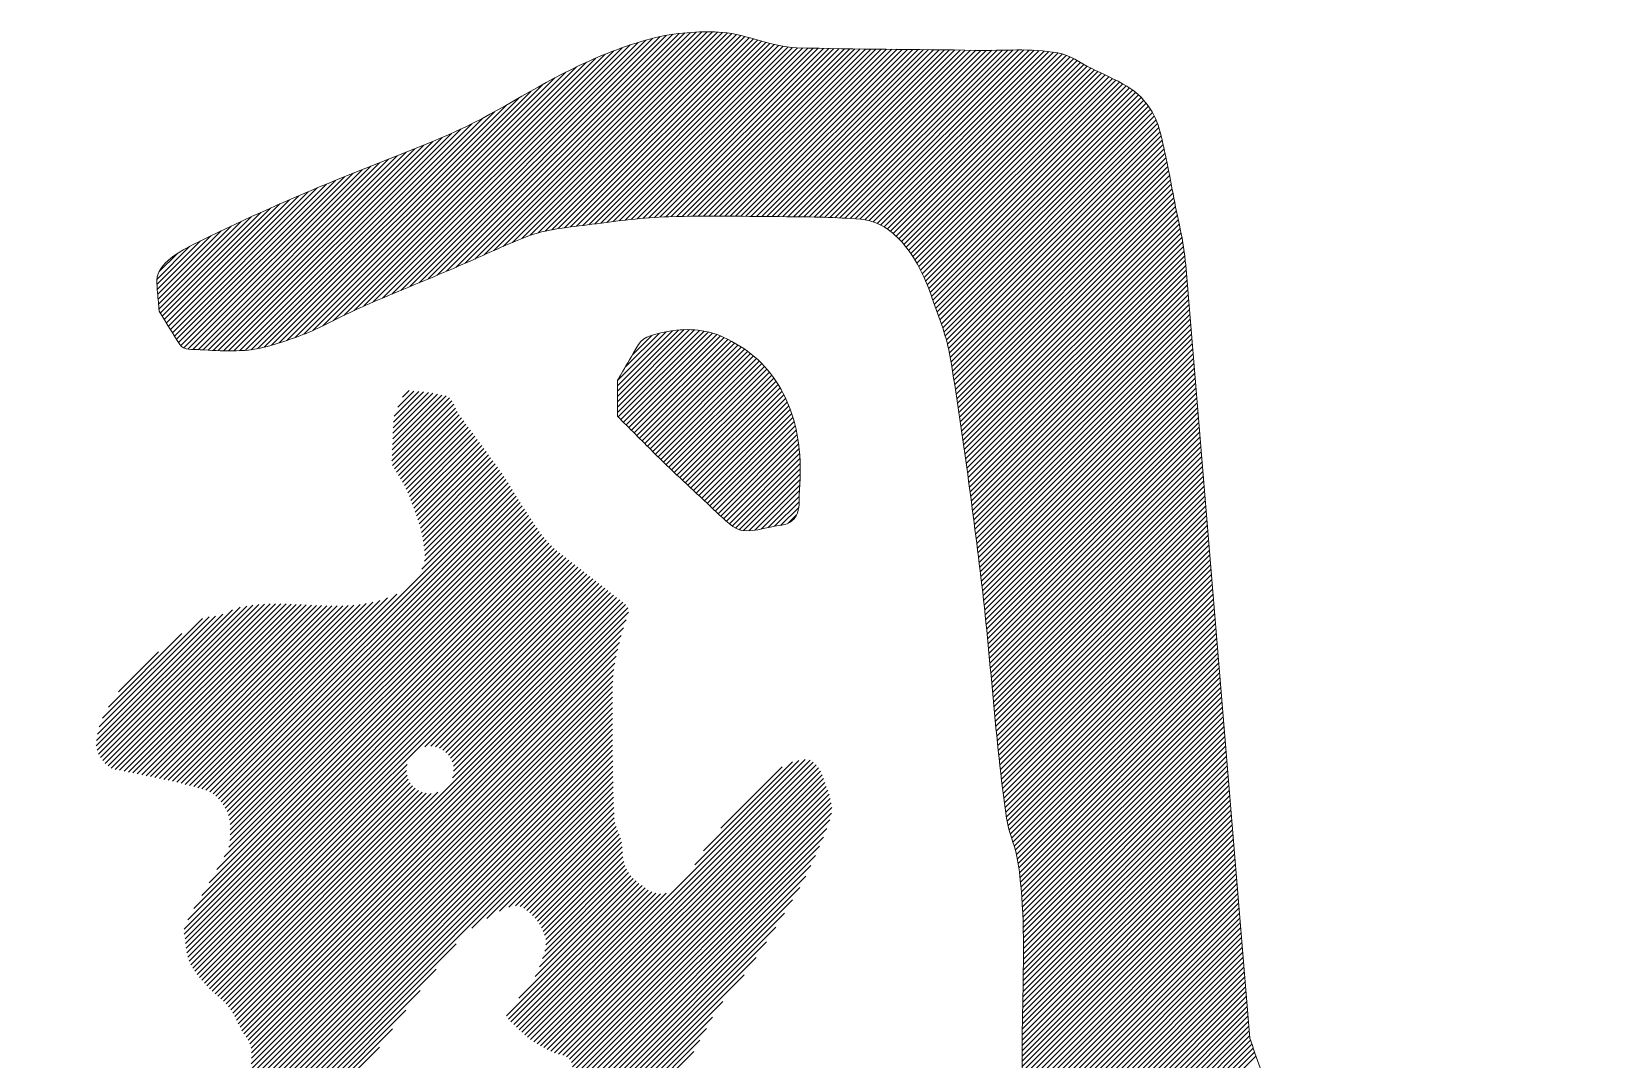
# Model space of a CAD drawing. Header units: inches. Extents: x -49881 to 95347, y -45374 to 27845.
# Drawn here: x 94018.4 to 94153, y 2904.3 to 2992.2 of the extents above; entities that cross this region are included whole.
import ezdxf

# ---------------------------------------------------------------- set-up
doc = ezdxf.new("R2010")
doc.units = ezdxf.units.IN
doc.header["$MEASUREMENT"] = 0
doc.layers.add('ONDOCS', color=7, linetype='Continuous', lineweight=0)

# ---------------------------------------------------------------- blocks, each defined once
blk = doc.blocks.new('Template Zicom')
at = {"layer": 'ONDOCS', "color": 7, "linetype": 'Continuous', "lineweight": 0, "ltscale": 100}
for p, q in [((1058.9468, 141.7201), (1059.4983, 142.2717)), ((1058.9667, 141.7285), (1059.5137, 142.2755)), ((1058.9867, 141.7368), (1059.5282, 142.2783)), ((1059.0066, 141.7451), (1059.5419, 142.2804)), ((1059.0266, 141.7535), (1059.5552, 142.2821)), ((1059.0467, 141.7619), (1059.5681, 142.2833)), ((1059.0669, 141.7705), (1059.5807, 142.2843)), ((1059.0875, 141.7795), (1059.5931, 142.2851)), ((1059.1083, 141.7887), (1059.6052, 142.2856)), ((1059.1293, 141.7981), (1059.6171, 142.2858)), ((1059.1502, 141.8073), (1059.6286, 142.2857)), ((1059.1709, 141.8164), (1059.6397, 142.2853)), ((1059.1912, 141.8251), (1059.6506, 142.2845)), ((1059.2111, 141.8334), (1059.661, 142.2833)), ((1059.23, 141.8407), (1059.671, 142.2817)), ((1059.2469, 141.8459), (1059.6808, 142.2798)), ((1059.2624, 141.8498), (1059.6902, 142.2776)), ((1059.277, 141.8528), (1059.6995, 142.2753)), ((1059.291, 141.8552), (1059.7087, 142.2729)), ((1059.3047, 141.8572), (1059.7178, 142.2703)), ((1059.3181, 141.859), (1059.7269, 142.2678)), ((1058.822, 141.6651), (1059.3935, 142.2367)), ((1058.8446, 141.6761), (1059.4126, 142.2441)), ((1058.8662, 141.6861), (1059.431, 142.2509)), ((1058.8866, 141.6949), (1059.4487, 142.2569)), ((1058.9067, 141.7034), (1059.4658, 142.2624)), ((1058.9268, 141.7118), (1059.4823, 142.2673)), ((1059.3313, 141.8606), (1059.7359, 142.2652)), ((1059.3445, 141.8621), (1059.745, 142.2627)), ((1059.3577, 141.8637), (1059.7542, 142.2603)), ((1059.371, 141.8654), (1059.7635, 142.258)), ((1059.3844, 141.8672), (1059.7731, 142.2559)), ((1059.3977, 141.8689), (1059.7828, 142.254)), ((1059.4111, 141.8706), (1059.7929, 142.2525)), ((1059.4244, 141.8723), (1059.8035, 142.2514)), ((1059.4376, 141.8739), (1059.8146, 142.2509)), ((1059.4507, 141.8754), (1059.8259, 142.2506)), ((1059.4637, 141.8767), (1059.8372, 142.2503)), ((1059.4765, 141.8779), (1059.8486, 142.25)), ((1059.4892, 141.879), (1059.8599, 142.2497)), ((1059.5017, 141.8799), (1059.8713, 142.2495)), ((1059.5141, 141.8807), (1059.8827, 142.2493)), ((1059.5263, 141.8812), (1059.8941, 142.2491)), ((1059.5382, 141.8815), (1059.9056, 142.2489)), ((1059.5501, 141.8818), (1059.917, 142.2487)), ((1059.562, 141.882), (1059.9285, 142.2486)), ((1059.5738, 141.8822), (1059.94, 142.2484)), ((1059.5855, 141.8824), (1059.9515, 142.2483)), ((1059.5973, 141.8825), (1059.9629, 142.2481)), ((1059.609, 141.8825), (1059.9744, 142.248)), ((1059.6206, 141.8826), (1059.9859, 142.2479)), ((1059.6322, 141.8826), (1059.9975, 142.2478)), ((1059.6438, 141.8826), (1060.009, 142.2477)), ((1059.6554, 141.8825), (1060.0205, 142.2476)), ((1059.667, 141.8824), (1060.032, 142.2475)), ((1059.6785, 141.8824), (1060.0435, 142.2474)), ((1059.6901, 141.8823), (1060.0551, 142.2473)), ((1059.7016, 141.8822), (1060.0666, 142.2472)), ((1059.7131, 141.8821), (1060.0781, 142.247)), ((1059.7246, 141.882), (1060.0896, 142.2469)), ((1059.7361, 141.8818), (1060.1011, 142.2468)), ((1059.7476, 141.8817), (1060.1126, 142.2467)), ((1059.7592, 141.8816), (1060.1241, 142.2466)), ((1059.7707, 141.8815), (1060.1356, 142.2464)), ((1059.7822, 141.8814), (1060.1471, 142.2463)), ((1059.7938, 141.8814), (1060.1585, 142.2461)), ((1059.8053, 141.8813), (1060.17, 142.2459)), ((1059.8168, 141.8811), (1060.1814, 142.2457)), ((1059.8283, 141.881), (1060.1928, 142.2455)), ((1059.8397, 141.8808), (1060.2042, 142.2453)), ((1059.8511, 141.8805), (1060.2157, 142.2452)), ((1059.8624, 141.8802), (1060.2273, 142.2452)), ((1059.8737, 141.8799), (1060.2391, 142.2453)), ((1059.8849, 141.8795), (1060.2509, 142.2455)), ((1059.8961, 141.8791), (1060.2627, 142.2457)), ((1059.9072, 141.8785), (1060.2745, 142.2459)), ((1059.9182, 141.878), (1060.2863, 142.246)), ((1059.9292, 141.8774), (1060.2979, 142.246)), ((1059.9402, 141.8767), (1060.3095, 142.246)), ((1059.951, 141.8759), (1060.3208, 142.2457)), ((1059.9615, 141.8747), (1060.332, 142.2453)), ((1059.9711, 141.8727), (1060.343, 142.2446)), ((1059.98, 141.87), (1060.3537, 142.2437)), ((1059.9884, 141.8667), (1060.3642, 142.2426)), ((1059.9962, 141.863), (1060.3745, 142.2412)), ((1060.0037, 141.8588), (1060.3845, 142.2396)), ((1060.0108, 141.8543), (1060.3938, 142.2373)), ((1060.0175, 141.8494), (1060.4024, 142.2343)), ((1058.7546, 141.6326), (1059.331, 142.209)), ((1058.7763, 141.6427), (1059.3528, 142.2192)), ((1058.7989, 141.6537), (1059.3736, 142.2284)), ((1060.0239, 141.8442), (1060.4105, 142.2308)), ((1060.0301, 141.8387), (1060.4183, 142.2269)), ((1060.036, 141.833), (1060.4258, 142.2228)), ((1060.0416, 141.827), (1060.4333, 142.2186)), ((1060.047, 141.8207), (1060.4407, 142.2144)), ((1060.0522, 141.8143), (1060.4482, 142.2103)), ((1060.0572, 141.8077), (1060.4559, 142.2064)), ((1060.062, 141.8009), (1060.4638, 142.2026)), ((1060.0667, 141.7939), (1060.4716, 142.1989)), ((1058.6977, 141.6106), (1059.2582, 142.171)), ((1058.7156, 141.6168), (1059.2837, 142.185)), ((1058.7345, 141.6241), (1059.308, 142.1977)), ((1060.0711, 141.7868), (1060.4795, 142.1951)), ((1060.0754, 141.7795), (1060.4874, 142.1914)), ((1060.0796, 141.772), (1060.4952, 142.1876)), ((1060.0836, 141.7643), (1060.503, 142.1837)), ((1060.0874, 141.7565), (1060.5107, 142.1799)), ((1060.0911, 141.7486), (1060.5184, 142.1759)), ((1060.0946, 141.7405), (1060.526, 142.1719)), ((1060.098, 141.7323), (1060.5334, 142.1677)), ((1058.6641, 141.6002), (1059.2047, 142.1408)), ((1058.6806, 141.6051), (1059.2317, 142.1562)), ((1060.1013, 141.7239), (1060.5407, 142.1634)), ((1060.1045, 141.7155), (1060.5476, 142.1587)), ((1060.1076, 141.707), (1060.5542, 142.1536)), ((1060.1107, 141.6985), (1060.5603, 142.1481)), ((1060.1138, 141.6899), (1060.5662, 142.1423)), ((1060.1169, 141.6814), (1060.5717, 142.1362)), ((1058.6193, 141.5903), (1059.1259, 142.0969)), ((1058.6332, 141.5925), (1059.1513, 142.1107)), ((1058.6481, 141.5959), (1059.1777, 142.1254)), ((1060.1199, 141.6729), (1060.5769, 142.1299)), ((1060.123, 141.6643), (1060.5819, 142.1232)), ((1060.126, 141.6557), (1060.5865, 142.1162)), ((1060.129, 141.6471), (1060.5908, 142.1089)), ((1060.1319, 141.6384), (1060.5948, 142.1012)), ((1058.5819, 141.5877), (1059.0575, 142.0633)), ((1058.5939, 141.5881), (1059.079, 142.0732)), ((1058.6063, 141.5889), (1059.1018, 142.0844)), ((1060.1348, 141.6295), (1060.5985, 142.0933)), ((1060.1375, 141.6206), (1060.6018, 142.085)), ((1060.14, 141.6116), (1060.6048, 142.0764)), ((1060.1425, 141.6024), (1060.6074, 142.0673)), ((1058.5364, 141.5888), (1058.9775, 142.0299)), ((1058.5475, 141.5883), (1058.9971, 142.0379)), ((1058.5588, 141.5879), (1059.0169, 142.0461)), ((1058.5702, 141.5877), (1059.037, 142.0545)), ((1060.1447, 141.593), (1060.6096, 142.0579)), ((1060.1467, 141.5834), (1060.6118, 142.0485)), ((1060.1485, 141.5736), (1060.614, 142.039)), ((1060.1501, 141.5636), (1060.6161, 142.0295)), ((1058.4917, 141.5906), (1058.9004, 141.9992)), ((1058.5032, 141.5904), (1058.9196, 142.0068)), ((1058.5143, 141.5899), (1058.9388, 142.0144)), ((1058.5253, 141.5893), (1058.9581, 142.0221)), ((1060.1518, 141.5536), (1060.6182, 142.02)), ((1060.1534, 141.5435), (1060.6202, 142.0104)), ((1060.155, 141.5335), (1060.6222, 142.0008)), ((1058.4561, 141.6131), (1058.8037, 141.9606)), ((1058.4605, 141.6059), (1058.8233, 141.9686)), ((1058.4652, 141.5989), (1058.8427, 141.9764)), ((1058.472, 141.5941), (1058.862, 141.9841)), ((1058.481, 141.5915), (1058.8812, 141.9917)), ((1060.1566, 141.5235), (1060.6242, 141.9911)), ((1060.1581, 141.5134), (1060.6261, 141.9814)), ((1060.1597, 141.5034), (1060.6281, 141.9717)), ((1060.1613, 141.4933), (1060.6299, 141.962)), ((1058.4384, 141.6418), (1058.7236, 141.927)), ((1058.4428, 141.6347), (1058.7438, 141.9357)), ((1058.4472, 141.6275), (1058.7639, 141.9441)), ((1058.4517, 141.6203), (1058.7839, 141.9525)), ((1060.1628, 141.4832), (1060.6318, 141.9522)), ((1060.1643, 141.4732), (1060.6336, 141.9425)), ((1060.1659, 141.4631), (1060.6355, 141.9327)), ((1058.4207, 141.6706), (1058.6406, 141.8906)), ((1058.4251, 141.6634), (1058.6617, 141.9)), ((1058.4295, 141.6562), (1058.6825, 141.9092)), ((1058.434, 141.649), (1058.7031, 141.9182)), ((1060.1674, 141.4529), (1060.6373, 141.9229)), ((1060.1689, 141.4428), (1060.6392, 141.9132)), ((1060.1704, 141.4327), (1060.6412, 141.9035)), ((1060.1719, 141.4226), (1060.6432, 141.8939)), ((1058.416, 141.7009), (1058.576, 141.8609)), ((1058.417, 141.6902), (1058.5978, 141.871)), ((1058.418, 141.6796), (1058.6194, 141.8809)), ((1060.1733, 141.4124), (1060.6452, 141.8843)), ((1060.1748, 141.4023), (1060.6472, 141.8747)), ((1060.1763, 141.3921), (1060.6492, 141.8651)), ((1060.1777, 141.3819), (1060.6512, 141.8554)), ((1058.4131, 141.7328), (1058.5088, 141.8285)), ((1058.4141, 141.7222), (1058.5316, 141.8396)), ((1058.4151, 141.7115), (1058.554, 141.8504)), ((1060.1792, 141.3717), (1060.6532, 141.8457)), ((1060.1806, 141.3615), (1060.655, 141.836)), ((1060.182, 141.3514), (1060.6568, 141.8261)), ((1058.4129, 141.7442), (1058.4856, 141.817)), ((1058.4178, 141.7608), (1058.4582, 141.8011)), ((1060.1834, 141.3411), (1060.6585, 141.8162)), ((1060.1848, 141.3309), (1060.66, 141.8061)), ((1060.1862, 141.3207), (1060.6614, 141.7959)), ((1060.1876, 141.3105), (1060.6626, 141.7855)), ((1060.189, 141.3002), (1060.6636, 141.7748)), ((1060.1904, 141.29), (1060.6645, 141.7641)), ((1060.1918, 141.2797), (1060.6654, 141.7534)), ((1060.1931, 141.2695), (1060.6663, 141.7426)), ((1060.1945, 141.2592), (1060.6672, 141.7319)), ((1060.1958, 141.2489), (1060.6681, 141.7212)), ((1060.1972, 141.2387), (1060.669, 141.7104)), ((1060.1985, 141.2284), (1060.6699, 141.6997)), ((1060.1999, 141.2181), (1060.6707, 141.689)), ((1060.2012, 141.2078), (1060.6716, 141.6782)), ((1060.2025, 141.1975), (1060.6725, 141.6675)), ((1060.2038, 141.1872), (1060.6734, 141.6568)), ((1059.4207, 141.4766), (1059.5783, 141.6343)), ((1059.4207, 141.4882), (1059.5666, 141.6342)), ((1059.4207, 141.465), (1059.5894, 141.6338)), ((1059.4207, 141.4998), (1059.5542, 141.6334)), ((1059.4207, 141.4533), (1059.6, 141.6327)), ((1059.4207, 141.5115), (1059.5411, 141.6319)), ((1059.4207, 141.5231), (1059.527, 141.6294)), ((1059.4221, 141.4432), (1059.6101, 141.6311)), ((1059.428, 141.4374), (1059.6197, 141.6291)), ((1059.4338, 141.4316), (1059.6288, 141.6266)), ((1059.437, 141.5511), (1059.5124, 141.6265)), ((1059.4396, 141.4258), (1059.6376, 141.6238)), ((1059.4454, 141.4199), (1059.6459, 141.6205)), ((1059.4512, 141.4141), (1059.6539, 141.6169)), ((1059.4534, 141.579), (1059.4967, 141.6224)), ((1060.2051, 141.1769), (1060.6743, 141.646)), ((1060.2064, 141.1665), (1060.6752, 141.6353)), ((1060.2077, 141.1562), (1060.6761, 141.6246)), ((1059.457, 141.4083), (1059.6617, 141.613)), ((1059.4628, 141.4025), (1059.6694, 141.609)), ((1059.4686, 141.3967), (1059.6769, 141.6049)), ((1059.4744, 141.3909), (1059.6842, 141.6006)), ((1059.4803, 141.3851), (1059.6914, 141.5962)), ((1059.4861, 141.3793), (1059.6983, 141.5915)), ((1059.4919, 141.3735), (1059.7052, 141.5867)), ((1059.4977, 141.3676), (1059.7118, 141.5817)), ((1060.209, 141.1459), (1060.677, 141.6138)), ((1060.2103, 141.1355), (1060.6778, 141.6031)), ((1060.2116, 141.1252), (1060.6787, 141.5923)), ((1060.2129, 141.1149), (1060.6796, 141.5816)), ((1059.5035, 141.3618), (1059.7182, 141.5766)), ((1059.5094, 141.3561), (1059.7245, 141.5712)), ((1059.5152, 141.3503), (1059.7306, 141.5656)), ((1059.5211, 141.3446), (1059.7364, 141.5599)), ((1059.527, 141.3389), (1059.7421, 141.5539)), ((1059.533, 141.3332), (1059.7476, 141.5478)), ((1060.2142, 141.1045), (1060.6805, 141.5709)), ((1060.2154, 141.0942), (1060.6814, 141.5601)), ((1060.2167, 141.0838), (1060.6823, 141.5494)), ((1059.5389, 141.3275), (1059.7529, 141.5414)), ((1059.5449, 141.3218), (1059.7579, 141.5349)), ((1059.5508, 141.3162), (1059.7628, 141.5282)), ((1059.5568, 141.3105), (1059.7675, 141.5212)), ((1059.5628, 141.3049), (1059.772, 141.5141)), ((1060.2179, 141.0734), (1060.6832, 141.5387)), ((1060.2191, 141.063), (1060.6841, 141.5279)), ((1060.2203, 141.0526), (1060.685, 141.5172)), ((1058.9271, 141.3469), (1059.0587, 141.4786)), ((1058.9275, 141.3591), (1059.0536, 141.4851)), ((1058.928, 141.3712), (1059.046, 141.4892)), ((1058.9285, 141.3833), (1059.0363, 141.4911)), ((1058.929, 141.3954), (1059.0267, 141.493)), ((1058.9295, 141.4075), (1059.017, 141.495)), ((1058.93, 141.4196), (1059.0073, 141.4969)), ((1058.9305, 141.4317), (1058.9966, 141.4979)), ((1058.932, 141.4449), (1058.986, 141.4989)), ((1058.9401, 141.4646), (1058.9753, 141.4998)), ((1058.9504, 141.4865), (1058.9647, 141.5008)), ((1059.5688, 141.2993), (1059.7763, 141.5068)), ((1059.5748, 141.2937), (1059.7805, 141.4993)), ((1059.5808, 141.288), (1059.7845, 141.4917)), ((1059.5868, 141.2824), (1059.7883, 141.4839)), ((1060.2215, 141.0421), (1060.6858, 141.5065)), ((1060.2227, 141.0316), (1060.6867, 141.4957)), ((1060.2238, 141.0212), (1060.6876, 141.485)), ((1058.9286, 141.3368), (1059.0626, 141.4709)), ((1058.933, 141.3297), (1059.0661, 141.4628)), ((1058.9375, 141.3225), (1059.0699, 141.4549)), ((1058.9419, 141.3153), (1059.0746, 141.448)), ((1059.5928, 141.2768), (1059.7919, 141.4759)), ((1059.5988, 141.2712), (1059.7954, 141.4677)), ((1059.6048, 141.2655), (1059.7986, 141.4594)), ((1059.6108, 141.2599), (1059.8017, 141.4508)), ((1059.6167, 141.2542), (1059.8045, 141.442)), ((1060.2249, 141.0106), (1060.6885, 141.4743)), ((1060.226, 141.0001), (1060.6894, 141.4635)), ((1060.227, 140.9896), (1060.6903, 141.4528)), ((1060.2281, 140.979), (1060.6912, 141.4421)), ((1058.9464, 141.3081), (1059.0795, 141.4412)), ((1058.9507, 141.3009), (1059.0844, 141.4345)), ((1058.9548, 141.2933), (1059.0893, 141.4278)), ((1058.9586, 141.2855), (1059.0942, 141.4211)), ((1058.9622, 141.2774), (1059.0991, 141.4144)), ((1058.9655, 141.2692), (1059.104, 141.4077)), ((1059.6227, 141.2485), (1059.8071, 141.433)), ((1059.6286, 141.2429), (1059.8095, 141.4237)), ((1059.6346, 141.2372), (1059.8117, 141.4143)), ((1060.2292, 140.9684), (1060.6921, 141.4313)), ((1060.2302, 140.9578), (1060.693, 141.4206)), ((1060.2312, 140.9472), (1060.6938, 141.4099)), ((1058.9688, 141.2608), (1059.1089, 141.4009)), ((1058.9719, 141.2523), (1059.1138, 141.3942)), ((1058.975, 141.2437), (1059.1187, 141.3875)), ((1058.978, 141.2352), (1059.1237, 141.3808)), ((1058.9811, 141.2267), (1059.1286, 141.3741)), ((1059.6406, 141.2316), (1059.8136, 141.4046)), ((1059.6467, 141.226), (1059.8153, 141.3946)), ((1059.6528, 141.2205), (1059.8167, 141.3845)), ((1059.659, 141.2151), (1059.818, 141.3741)), ((1060.2322, 140.9366), (1060.6947, 141.3991)), ((1060.2332, 140.926), (1060.6956, 141.3884)), ((1060.2342, 140.9153), (1060.6965, 141.3776)), ((1058.9841, 141.218), (1059.1335, 141.3674)), ((1058.9869, 141.2092), (1059.1384, 141.3606)), ((1058.9895, 141.2001), (1059.1432, 141.3539)), ((1058.9918, 141.1908), (1059.1481, 141.3472)), ((1058.9939, 141.1813), (1059.153, 141.3404)), ((1059.6653, 141.2098), (1059.8189, 141.3634)), ((1059.6717, 141.2046), (1059.8196, 141.3525)), ((1059.6787, 141.1999), (1059.8201, 141.3413)), ((1060.2352, 140.9047), (1060.6974, 141.3669)), ((1060.2362, 140.8941), (1060.6983, 141.3562)), ((1060.2371, 140.8834), (1060.6992, 141.3454)), ((1058.9957, 141.1715), (1059.1579, 141.3336)), ((1058.9973, 141.1615), (1059.1627, 141.3269)), ((1058.9982, 141.1275), (1059.1768, 141.3061)), ((1058.9986, 141.1511), (1059.1675, 141.3201)), ((1058.9994, 141.1403), (1059.1722, 141.3131)), ((1059.6869, 141.1966), (1059.8203, 141.3299)), ((1059.6966, 141.1946), (1059.8202, 141.3182)), ((1059.7079, 141.1943), (1059.8199, 141.3063)), ((1060.2381, 140.8728), (1060.7001, 141.3347)), ((1060.2391, 140.8621), (1060.701, 141.324)), ((1060.2401, 140.8515), (1060.7018, 141.3132)), ((1058.5205, 140.6266), (1059.1858, 141.2919)), ((1058.5287, 140.6232), (1059.1903, 141.2847)), ((1058.536, 140.6188), (1059.1947, 141.2775)), ((1058.5425, 140.6137), (1059.1991, 141.2702)), ((1058.9924, 141.1101), (1059.1814, 141.299)), ((1059.7208, 141.1955), (1059.8195, 141.2942)), ((1059.735, 141.1981), (1059.8188, 141.282)), ((1060.2411, 140.8408), (1060.7027, 141.3025)), ((1060.242, 140.8302), (1060.7036, 141.2918)), ((1060.243, 140.8195), (1060.7045, 141.281)), ((1060.244, 140.8089), (1060.7054, 141.2703)), ((1058.5483, 140.6079), (1059.2035, 141.263)), ((1058.5536, 140.6016), (1059.2079, 141.2559)), ((1058.5585, 140.5948), (1059.2124, 141.2488)), ((1058.5629, 140.5876), (1059.217, 141.2417)), ((1059.7499, 141.2014), (1059.8181, 141.2696)), ((1059.7644, 141.2043), (1059.8178, 141.2577)), ((1059.778, 141.2062), (1059.8171, 141.2454)), ((1060.245, 140.7983), (1060.7063, 141.2596)), ((1060.246, 140.7877), (1060.7072, 141.2488)), ((1060.247, 140.7771), (1060.7081, 141.2381)), ((1058.5668, 140.5799), (1059.2217, 141.2347)), ((1058.5699, 140.5713), (1059.2263, 141.2277)), ((1058.5721, 140.5619), (1059.2309, 141.2207)), ((1058.5732, 140.5514), (1059.2355, 141.2137)), ((1058.5737, 140.5403), (1059.2402, 141.2067)), ((1059.7941, 141.2107), (1059.8125, 141.2291)), ((1060.248, 140.7665), (1060.709, 141.2274)), ((1060.2491, 140.7559), (1060.7098, 141.2166)), ((1060.2501, 140.7453), (1060.7107, 141.2059)), ((1058.5275, 140.4243), (1059.2705, 141.1673)), ((1058.5447, 140.4532), (1059.265, 141.1735)), ((1058.5606, 140.4807), (1059.2598, 141.1798)), ((1058.5704, 140.5021), (1059.2547, 141.1864)), ((1058.5731, 140.5164), (1059.2497, 141.193)), ((1058.5738, 140.5288), (1059.2449, 141.1998)), ((1060.2512, 140.7347), (1060.7116, 141.1952)), ((1060.2523, 140.7242), (1060.7125, 141.1844)), ((1060.2534, 140.7137), (1060.7134, 141.1737)), ((1058.4728, 140.3231), (1059.2947, 141.1451)), ((1058.4728, 140.3115), (1059.3012, 141.1399)), ((1058.4748, 140.3019), (1059.3077, 141.1348)), ((1058.4811, 140.343), (1059.2883, 141.1502)), ((1058.4943, 140.3679), (1059.2821, 141.1557)), ((1058.5115, 140.3967), (1059.2762, 141.1614)), ((1060.2545, 140.7032), (1060.7143, 141.163)), ((1060.2556, 140.6927), (1060.7152, 141.1522)), ((1060.2568, 140.6822), (1060.7161, 141.1415)), ((1058.4761, 140.2916), (1059.3143, 141.1297)), ((1058.4774, 140.2812), (1059.3208, 141.1247)), ((1058.4789, 140.2711), (1059.3274, 141.1196)), ((1058.4811, 140.2617), (1059.334, 141.1145)), ((1058.484, 140.253), (1059.3405, 141.1095)), ((1058.4877, 140.245), (1059.3471, 141.1044)), ((1058.4919, 140.2376), (1059.3536, 141.0993)), ((1060.258, 140.6718), (1060.717, 141.1307)), ((1060.2592, 140.6614), (1060.7178, 141.12)), ((1060.2604, 140.651), (1060.7187, 141.1093)), ((1060.2617, 140.6406), (1060.7196, 141.0985)), ((1058.4965, 140.2306), (1059.3601, 141.0942)), ((1058.9991, 140.7216), (1059.3667, 141.0891)), ((1059.0121, 140.7229), (1059.3732, 141.084)), ((1059.0224, 140.7216), (1059.3797, 141.0789)), ((1059.0311, 140.7187), (1059.3862, 141.0738)), ((1059.0387, 140.7147), (1059.3927, 141.0687)), ((1059.0453, 140.7096), (1059.3992, 141.0636)), ((1060.2629, 140.6302), (1060.7205, 141.0878)), ((1060.2643, 140.6199), (1060.7214, 141.0771)), ((1060.2656, 140.6096), (1060.7223, 141.0663)), ((1058.2858, 140.7057), (1058.6098, 141.0297)), ((1058.2899, 140.6982), (1058.6234, 141.0317)), ((1058.2947, 140.6914), (1058.6364, 141.033)), ((1058.3003, 140.6853), (1058.6489, 141.0339)), ((1058.3064, 140.6798), (1058.661, 141.0344)), ((1058.3135, 140.6752), (1058.6728, 141.0345)), ((1058.322, 140.6721), (1058.6843, 141.0345)), ((1058.3318, 140.6703), (1058.6957, 141.0342)), ((1058.3416, 140.6685), (1058.7069, 141.0338)), ((1058.3512, 140.6665), (1058.718, 141.0333)), ((1058.3608, 140.6644), (1058.7291, 141.0327)), ((1058.3704, 140.6625), (1058.7401, 141.0322)), ((1058.3801, 140.6605), (1058.7512, 141.0316)), ((1058.3897, 140.6585), (1058.7623, 141.031)), ((1058.3994, 140.6565), (1058.7734, 141.0306)), ((1058.409, 140.6545), (1058.7847, 141.0302)), ((1058.4186, 140.6525), (1058.7961, 141.03)), ((1058.4282, 140.6505), (1058.8077, 141.03)), ((1058.4378, 140.6484), (1058.8196, 141.0302)), ((1058.4472, 140.6463), (1058.8318, 141.0308)), ((1058.4567, 140.6441), (1058.8443, 141.0318)), ((1058.4661, 140.6419), (1058.8575, 141.0332)), ((1058.4754, 140.6395), (1058.8712, 141.0353)), ((1058.4846, 140.6371), (1058.8856, 141.0381)), ((1058.4937, 140.6346), (1058.901, 141.0419)), ((1058.5028, 140.6321), (1058.918, 141.0473)), ((1058.5117, 140.6294), (1058.9377, 141.0554)), ((1059.0509, 140.7037), (1059.4057, 141.0585)), ((1059.0557, 140.6968), (1059.4122, 141.0533)), ((1059.0593, 140.6888), (1059.4188, 141.0483)), ((1059.0595, 140.6541), (1059.4381, 141.0327)), ((1059.0617, 140.6796), (1059.4255, 141.0434)), ((1059.0623, 140.6686), (1059.4321, 141.0383)), ((1060.267, 140.5994), (1060.7232, 141.0556)), ((1060.2684, 140.5892), (1060.7241, 141.0449)), ((1060.2698, 140.579), (1060.7249, 141.0341)), ((1058.2807, 140.7239), (1058.5785, 141.0216)), ((1058.2809, 140.7356), (1058.5575, 141.0122)), ((1058.2827, 140.7142), (1058.5952, 141.0268)), ((1058.283, 140.7494), (1058.5414, 141.0078)), ((1058.2873, 140.7653), (1058.5279, 141.0059)), ((1058.2946, 140.7842), (1058.5128, 141.0024)), ((1058.57, 140.153), (1059.443, 141.026)), ((1058.5748, 140.1462), (1059.4449, 141.0163)), ((1058.5792, 140.139), (1059.4395, 140.9992)), ((1060.2712, 140.5688), (1060.7258, 141.0234)), ((1060.2729, 140.5588), (1060.7267, 141.0127)), ((1060.2749, 140.5492), (1060.7276, 141.0019)), ((1058.3072, 140.8085), (1058.4679, 140.9692)), ((1058.5834, 140.1315), (1059.4337, 140.9818)), ((1058.5873, 140.1238), (1059.4287, 140.9652)), ((1060.2773, 140.54), (1060.7285, 140.9912)), ((1060.2799, 140.531), (1060.7294, 140.9805)), ((1060.2827, 140.5221), (1060.7303, 140.9697)), ((1058.3291, 140.8419), (1058.4165, 140.9294)), ((1058.5912, 140.116), (1059.4251, 140.95)), ((1058.5951, 140.1083), (1059.4217, 140.935)), ((1060.2854, 140.5132), (1060.7312, 140.959)), ((1060.2882, 140.5043), (1060.7321, 140.9483)), ((1060.2907, 140.4953), (1060.7329, 140.9375)), ((1060.2931, 140.4861), (1060.7338, 140.9268)), ((1058.5991, 140.1007), (1059.4181, 140.9197)), ((1058.6035, 140.0935), (1059.4148, 140.9048)), ((1060.2952, 140.4765), (1060.7347, 140.916)), ((1060.297, 140.4667), (1060.7356, 140.9053)), ((1060.2986, 140.4566), (1060.7365, 140.8946)), ((1058.6083, 140.0867), (1059.4124, 140.8908)), ((1058.6129, 140.0797), (1059.411, 140.8778)), ((1058.6166, 140.0717), (1059.4103, 140.8654)), ((1060.2999, 140.4463), (1060.7374, 140.8838)), ((1060.3011, 140.4359), (1060.7383, 140.8731)), ((1060.3022, 140.4254), (1060.7392, 140.8624)), ((1058.6191, 140.0626), (1059.4099, 140.8534)), ((1058.6204, 140.0523), (1059.4098, 140.8417)), ((1058.6204, 140.0407), (1059.4097, 140.83)), ((1060.3032, 140.4148), (1060.7401, 140.8516)), ((1060.3041, 140.4041), (1060.7409, 140.8409)), ((1060.3049, 140.3933), (1060.7418, 140.8302)), ((1058.6145, 139.9999), (1059.4097, 140.7951)), ((1058.6171, 140.0141), (1059.4097, 140.8067)), ((1058.6192, 140.0279), (1059.4097, 140.8183)), ((1060.3057, 140.3824), (1060.7427, 140.8194)), ((1060.3063, 140.3714), (1060.7436, 140.8087)), ((1060.3068, 140.3603), (1060.7445, 140.798)), ((1058.6044, 139.9549), (1059.4098, 140.7603)), ((1058.6089, 139.9711), (1059.4098, 140.7719)), ((1058.612, 139.9858), (1059.4097, 140.7835)), ((1060.3073, 140.3492), (1060.7454, 140.7872)), ((1060.3077, 140.3379), (1060.7463, 140.7765)), ((1060.308, 140.3266), (1060.7472, 140.7658)), ((1060.3083, 140.3153), (1060.7481, 140.755)), ((1058.1844, 139.5001), (1059.41, 140.7256)), ((1058.2459, 139.5732), (1059.4099, 140.7372)), ((1058.5948, 139.9337), (1059.4099, 140.7488)), ((1060.3085, 140.3038), (1060.7489, 140.7443)), ((1060.3086, 140.2923), (1060.7498, 140.7336)), ((1060.3087, 140.2807), (1060.7507, 140.7228)), ((1058.1503, 139.4311), (1059.4102, 140.691)), ((1058.1554, 139.4478), (1059.4101, 140.7025)), ((1058.1664, 139.4704), (1059.4101, 140.7141)), ((1059.2242, 140.0865), (1059.8314, 140.6937)), ((1059.2307, 140.0814), (1059.8418, 140.6925)), ((1059.2375, 140.0766), (1059.8489, 140.688)), ((1059.5898, 140.4637), (1059.8175, 140.6915)), ((1059.6087, 140.4943), (1059.8033, 140.6889)), ((1060.3085, 140.2457), (1060.7534, 140.6906)), ((1060.3086, 140.2575), (1060.7525, 140.7013)), ((1060.3087, 140.2691), (1060.7516, 140.7121)), ((1058.1423, 139.3882), (1059.4107, 140.6566)), ((1058.1452, 139.4027), (1059.4105, 140.668)), ((1058.1477, 139.4169), (1059.4104, 140.6795)), ((1058.5014, 140.2239), (1058.9603, 140.6828)), ((1058.5066, 140.2174), (1058.959, 140.6699)), ((1058.5119, 140.2111), (1058.9603, 140.6596)), ((1058.5172, 140.2048), (1058.9632, 140.6508)), ((1059.2447, 140.0721), (1059.855, 140.6824)), ((1059.2521, 140.0679), (1059.8601, 140.6759)), ((1059.2596, 140.0638), (1059.8644, 140.6686)), ((1059.2672, 140.0598), (1059.868, 140.6606)), ((1059.2749, 140.0558), (1059.8713, 140.6522)), ((1059.6465, 140.5437), (1059.7806, 140.6778)), ((1060.308, 140.2104), (1060.7561, 140.6584)), ((1060.3082, 140.2222), (1060.7552, 140.6691)), ((1060.3084, 140.234), (1060.7543, 140.6799)), ((1058.14, 139.3743), (1059.4109, 140.6452)), ((1058.5226, 140.1985), (1058.9673, 140.6432)), ((1058.5282, 140.1926), (1058.9723, 140.6366)), ((1058.5342, 140.187), (1058.9783, 140.631)), ((1058.5404, 140.1815), (1058.9852, 140.6263)), ((1058.5466, 140.1761), (1058.9931, 140.6226)), ((1058.5528, 140.1707), (1059.0024, 140.6202)), ((1058.5589, 140.1651), (1059.0134, 140.6196)), ((1058.5646, 140.1592), (1059.0279, 140.6225)), ((1059.1021, 140.3248), (1059.4112, 140.6338)), ((1059.1348, 140.3459), (1059.4114, 140.6225)), ((1059.2829, 140.0522), (1059.8743, 140.6436)), ((1059.2918, 140.0495), (1059.8773, 140.635)), ((1059.3008, 140.0469), (1059.8804, 140.6265)), ((1059.3089, 140.0433), (1059.8833, 140.6178)), ((1060.3073, 140.1748), (1060.7587, 140.6262)), ((1060.3076, 140.1867), (1060.7578, 140.6369)), ((1060.3078, 140.1986), (1060.7569, 140.6477)), ((1059.1628, 140.3622), (1059.4118, 140.6112)), ((1059.183, 140.3708), (1059.4122, 140.5999)), ((1059.1974, 140.3735), (1059.4126, 140.5888)), ((1059.3157, 140.0385), (1059.8858, 140.6087)), ((1059.3202, 140.0314), (1059.8879, 140.5991)), ((1059.3219, 140.0215), (1059.8891, 140.5886)), ((1060.3064, 140.1274), (1060.7623, 140.5833)), ((1060.3066, 140.1392), (1060.7614, 140.594)), ((1060.3069, 140.1511), (1060.7605, 140.6047)), ((1060.3071, 140.163), (1060.7596, 140.6155)), ((1059.2077, 140.3723), (1059.4131, 140.5776)), ((1059.2157, 140.3686), (1059.4136, 140.5665)), ((1059.2226, 140.3639), (1059.4149, 140.5562)), ((1059.3225, 140.0105), (1059.8888, 140.5767)), ((1059.323, 139.9993), (1059.8853, 140.5617)), ((1060.3058, 140.092), (1060.7649, 140.5511)), ((1060.306, 140.1037), (1060.764, 140.5618)), ((1060.3062, 140.1155), (1060.7632, 140.5725)), ((1059.229, 140.3586), (1059.4175, 140.5472)), ((1059.2349, 140.353), (1059.4207, 140.5387)), ((1059.2405, 140.3469), (1059.424, 140.5304)), ((1059.2456, 140.3404), (1059.4271, 140.5219)), ((1059.3231, 139.9879), (1059.8784, 140.5431)), ((1059.3231, 139.9762), (1059.8709, 140.524)), ((1060.3056, 140.0685), (1060.7667, 140.5296)), ((1060.3056, 140.0568), (1060.7676, 140.5189)), ((1060.3057, 140.0802), (1060.7658, 140.5403)), ((1059.2502, 140.3334), (1059.4296, 140.5128)), ((1059.2543, 140.3258), (1059.4311, 140.5027)), ((1059.2579, 140.3179), (1059.4319, 140.4918)), ((1059.2613, 140.3096), (1059.4327, 140.481)), ((1059.3226, 139.9524), (1059.8538, 140.4837)), ((1059.3229, 139.9644), (1059.8628, 140.5043)), ((1060.3056, 140.0452), (1060.7685, 140.5081)), ((1060.3057, 140.0337), (1060.7694, 140.4974)), ((1060.3058, 140.0222), (1060.7703, 140.4866)), ((1059.2569, 140.2587), (1059.4446, 140.4464)), ((1059.2614, 140.2748), (1059.4402, 140.4537)), ((1059.2637, 140.2888), (1059.4367, 140.4617)), ((1059.2638, 140.3005), (1059.4342, 140.4708)), ((1059.322, 139.9403), (1059.8438, 140.462)), ((1060.306, 140.0108), (1060.7712, 140.4759)), ((1060.3063, 139.9994), (1060.772, 140.4652)), ((1060.3066, 139.9881), (1060.7729, 140.4544)), ((1059.1782, 140.1335), (1059.4677, 140.423)), ((1059.182, 140.1257), (1059.4743, 140.418)), ((1059.1877, 140.1198), (1059.481, 140.4131)), ((1059.2046, 140.1716), (1059.4613, 140.4282)), ((1059.2404, 140.219), (1059.4553, 140.4338)), ((1059.25, 140.2402), (1059.4497, 140.4398)), ((1059.3213, 139.9162), (1059.8192, 140.4142)), ((1059.3215, 139.9281), (1059.8324, 140.439)), ((1060.307, 139.9769), (1060.7738, 140.4437)), ((1060.3075, 139.9658), (1060.7747, 140.433)), ((1060.3081, 139.9547), (1060.7756, 140.4222)), ((1060.3088, 139.9438), (1060.7765, 140.4115)), ((1059.1936, 140.114), (1059.488, 140.4084)), ((1059.1996, 140.1085), (1059.4956, 140.4044)), ((1059.2057, 140.1029), (1059.5043, 140.4014)), ((1059.2118, 140.0974), (1059.5145, 140.4)), ((1059.2179, 140.0919), (1059.5273, 140.4013)), ((1059.3212, 139.9046), (1059.8035, 140.3869)), ((1060.3095, 139.9329), (1060.7774, 140.4008)), ((1060.3103, 139.9221), (1060.7783, 140.39)), ((1060.3113, 139.9114), (1060.7792, 140.3793)), ((1059.3209, 139.8926), (1059.7859, 140.3576)), ((1060.3123, 139.9008), (1060.78, 140.3686)), ((1060.3134, 139.8903), (1060.7809, 140.3578)), ((1060.3146, 139.8799), (1060.7818, 140.3471)), ((1059.3198, 139.8799), (1059.7671, 140.3272)), ((1060.316, 139.8696), (1060.7827, 140.3364)), ((1060.3175, 139.8595), (1060.7836, 140.3256)), ((1060.3194, 139.8498), (1060.7845, 140.3149)), ((1058.139, 139.3616), (1059.0681, 140.2907)), ((1059.3171, 139.8656), (1059.7466, 140.2951)), ((1060.3217, 139.8405), (1060.7854, 140.3042)), ((1060.3242, 139.8313), (1060.7863, 140.2934)), ((1060.3266, 139.8222), (1060.7872, 140.2827)), ((1059.3094, 139.8463), (1059.7239, 140.2608)), ((1060.3291, 139.813), (1060.788, 140.2719)), ((1060.3313, 139.8036), (1060.7889, 140.2612)), ((1060.3332, 139.7938), (1060.7898, 140.2505)), ((1060.3348, 139.7838), (1060.7907, 140.2397)), ((1058.1394, 139.3504), (1059.0242, 140.2353)), ((1059.2934, 139.8186), (1059.6979, 140.2231)), ((1060.3363, 139.7738), (1060.7916, 140.229)), ((1060.3379, 139.7637), (1060.7925, 140.2183)), ((1060.3395, 139.7537), (1060.7934, 140.2075)), ((1058.1414, 139.3408), (1058.989, 140.1884)), ((1060.3411, 139.7436), (1060.7943, 140.1968)), ((1060.3426, 139.7335), (1060.7952, 140.1861)), ((1060.3441, 139.7234), (1060.796, 140.1753)), ((1058.1455, 139.3333), (1058.9579, 140.1457)), ((1059.2822, 139.7958), (1059.651, 140.1646)), ((1060.3456, 139.7133), (1060.7969, 140.1646)), ((1060.3471, 139.7031), (1060.7978, 140.1539)), ((1060.3485, 139.6929), (1060.7987, 140.1431)), ((1058.1511, 139.3272), (1058.9285, 140.1047)), ((1059.2566, 139.747), (1059.6151, 140.1055)), ((1059.2704, 139.7724), (1059.6283, 140.1303)), ((1060.3499, 139.6827), (1060.7996, 140.1324)), ((1060.3513, 139.6725), (1060.8005, 140.1217)), ((1060.3526, 139.6622), (1060.8014, 140.1109)), ((1060.354, 139.6519), (1060.8023, 140.1002)), ((1059.2423, 139.721), (1059.601, 140.0798)), ((1060.3552, 139.6415), (1060.8031, 140.0895)), ((1060.3565, 139.6311), (1060.8051, 140.0798)), ((1060.3576, 139.6207), (1060.8081, 140.0712)), ((1058.1576, 139.3222), (1058.9001, 140.0646)), ((1059.2277, 139.6948), (1059.588, 140.0551)), ((1060.3588, 139.6102), (1060.8111, 140.0625)), ((1060.3598, 139.5997), (1060.8141, 140.0539)), ((1060.3609, 139.5891), (1060.8171, 140.0453))]:
    blk.add_line(p, q, dxfattribs=at)
for points, knots in [([(1058.4183, 141.6743), (1058.4183, 141.6743), (1058.4183, 141.6743), (1058.4165, 141.6949), (1058.4147, 141.7154), (1058.4129, 141.7357), (1058.4095, 141.7739), (1058.4566, 141.8025), (1058.4912, 141.8197), (1058.5897, 141.8689), (1058.6875, 141.9126), (1058.7879, 141.9542), (1058.8753, 141.9903), (1058.9643, 142.0231), (1059.0512, 142.0606), (1059.15, 142.1032), (1059.2387, 142.1656), (1059.3367, 142.2117), (1059.3908, 142.2374), (1059.446, 142.2585), (1059.5048, 142.2733), (1059.5305, 142.2798), (1059.5568, 142.2827), (1059.5831, 142.2845), (1059.6054, 142.2861), (1059.6281, 142.2866), (1059.6502, 142.2845), (1059.705, 142.2798), (1059.7573, 142.2525), (1059.8125, 142.2509), (1059.9433, 142.247), (1060.0739, 142.2478), (1060.2044, 142.2452), (1060.2643, 142.2442), (1060.3241, 142.2502), (1060.3836, 142.2398), (1060.4104, 142.2351), (1060.4323, 142.2177), (1060.4565, 142.2062), (1060.483, 142.1935), (1060.509, 142.1815), (1060.5348, 142.1669), (1060.5714, 142.1461), (1060.598, 142.1066), (1060.6076, 142.0663), (1060.6185, 142.0215), (1060.6274, 141.9768), (1060.6357, 141.9318), (1060.6453, 141.8795), (1060.6594, 141.828), (1060.6635, 141.775), (1060.7103, 141.2113), (1060.7569, 140.6477), (1060.8037, 140.0841), (1060.8185, 140.0411), (1060.8334, 139.9982), (1060.8484, 139.9553), (1060.8633, 139.9127), (1060.8747, 139.8648), (1060.8651, 139.8211), (1060.8557, 139.7779), (1060.8419, 139.7353), (1060.8315, 139.6921), (1060.8011, 139.5657), (1060.7772, 139.4372), (1060.7421, 139.3116), (1060.7192, 139.2296), (1060.6846, 139.1516), (1060.6581, 139.0707), (1060.6344, 138.9984), (1060.6123, 138.9253), (1060.5909, 138.8525), (1060.5748, 138.7976), (1060.5725, 138.7399), (1060.5571, 138.6845), (1060.54, 138.622), (1060.5082, 138.5672), (1060.4734, 138.511), (1060.4458, 138.467), (1060.4195, 138.4168), (1060.3725, 138.3989), (1060.3298, 138.3825), (1060.2869, 138.3687), (1060.2437, 138.3541), (1060.2268, 138.3484), (1060.2102, 138.3422), (1060.1933, 138.3372), (1060.1709, 138.3307), (1060.1485, 138.3492), (1060.1261, 138.3596), (1060.0991, 138.3723), (1060.0689, 138.3791), (1060.0533, 138.4046), (1060.026, 138.4493), (1060.0143, 138.4972), (1059.9974, 138.5445), (1059.9873, 138.5724), (1059.9815, 138.6012), (1059.9693, 138.6285), (1059.9547, 138.6613), (1059.9217, 138.6824), (1059.9022, 138.7123), (1059.8939, 138.725), (1059.8869, 138.7383), (1059.8798, 138.7516), (1059.8705, 138.769), (1059.8575, 138.7903), (1059.8629, 138.8075), (1059.8694, 138.8275), (1059.8931, 138.8397), (1059.9134, 138.8525), (1059.93, 138.8629), (1059.9459, 138.8704), (1059.9638, 138.8749), (1060.0127, 138.8866), (1060.0653, 138.8546), (1060.115, 138.8637), (1060.1485, 138.8697), (1060.1802, 138.8798), (1060.2102, 138.9027), (1060.2458, 138.9303), (1060.2689, 138.9602), (1060.2885, 138.9979), (1060.3168, 139.0528), (1060.3407, 139.1066), (1060.3501, 139.1659), (1060.3556, 139.2013), (1060.3595, 139.2367), (1060.3613, 139.2723), (1060.3654, 139.3469), (1060.3693, 139.4216), (1060.367, 139.4962), (1060.3636, 139.5956), (1060.3491, 139.6944), (1060.3332, 139.793), (1060.3293, 139.8177), (1060.3199, 139.8411), (1060.3165, 139.8658), (1060.29, 140.0578), (1060.323, 140.2555), (1060.2996, 140.4482), (1060.2983, 140.4594), (1060.2965, 140.4706), (1060.2942, 140.4818), (1060.2879, 140.5101), (1060.276, 140.5369), (1060.2718, 140.5658), (1060.2461, 140.7403), (1060.2372, 140.9169), (1060.2156, 141.0919), (1060.1959, 141.2527), (1060.1748, 141.4132), (1060.1485, 141.5734), (1060.1412, 141.6179), (1060.1246, 141.6595), (1060.1092, 141.7021), (1060.0944, 141.7443), (1060.078, 141.7828), (1060.0479, 141.8197), (1060.0226, 141.8507), (1059.9893, 141.873), (1059.9527, 141.8759), (1059.8986, 141.8798), (1059.8445, 141.8811), (1059.7901, 141.8813), (1059.7043, 141.8819), (1059.6184, 141.8837), (1059.5326, 141.8813), (1059.4764, 141.8798), (1059.4205, 141.8717), (1059.3646, 141.8647), (1059.3157, 141.8582), (1059.2652, 141.8551), (1059.2192, 141.8366), (1059.162, 141.8137), (1059.1073, 141.7875), (1059.0512, 141.7638), (1058.9934, 141.7393), (1058.9354, 141.7157), (1058.8777, 141.691), (1058.8376, 141.674), (1058.7996, 141.6532), (1058.7601, 141.635), (1058.724, 141.6186), (1058.6865, 141.6059), (1058.648, 141.5958), (1058.6025, 141.5841), (1058.5546, 141.588), (1058.5081, 141.5903), (1058.4927, 141.5911), (1058.4714, 141.5882), (1058.4633, 141.6015), (1058.4482, 141.6257), (1058.4334, 141.6499), (1058.4183, 141.6743)], [0, 0, 0, 0, 0.001311, 0.002622, 0.005244, 0.005244, 0.005244, 0.014985, 0.014985, 0.014985, 0.042608, 0.042608, 0.042608, 0.066676, 0.066676, 0.066676, 0.094074, 0.094074, 0.094074, 0.109244, 0.109244, 0.109244, 0.115958, 0.115958, 0.115958, 0.121655, 0.121655, 0.121655, 0.135715, 0.135715, 0.135715, 0.168953, 0.168953, 0.168953, 0.184153, 0.184153, 0.184153, 0.19095, 0.19095, 0.19095, 0.198382, 0.198382, 0.198382, 0.208923, 0.208923, 0.208923, 0.220562, 0.220562, 0.220562, 0.234066, 0.234066, 0.234066, 0.377937, 0.377937, 0.377937, 0.384629, 0.384629, 0.384629, 0.391276, 0.391276, 0.391276, 0.397809, 0.397809, 0.397809, 0.417007, 0.417007, 0.417007, 0.429523, 0.429523, 0.429523, 0.440737, 0.440737, 0.440737, 0.449145, 0.449145, 0.449145, 0.45861, 0.45861, 0.45861, 0.466005, 0.466005, 0.466005, 0.472697, 0.472697, 0.472697, 0.475304, 0.475304, 0.475304, 0.478781, 0.478781, 0.478781, 0.482976, 0.482976, 0.482976, 0.490375, 0.490375, 0.490375, 0.494721, 0.494721, 0.494721, 0.5, 0.5, 0.5, 0.50433, 0.50433, 0.50433, 0.509936, 0.509936, 0.509936, 0.516403, 0.516403, 0.516403, 0.521692, 0.521692, 0.521692, 0.536232, 0.536232, 0.536232, 0.546105, 0.546105, 0.546105, 0.557932, 0.557932, 0.557932, 0.575092, 0.575092, 0.575092, 0.585352, 0.585352, 0.585352, 0.60684, 0.60684, 0.60684, 0.635484, 0.635484, 0.635484, 0.642649, 0.642649, 0.642649, 0.698524, 0.698524, 0.698524, 0.70179, 0.70179, 0.70179, 0.710127, 0.710127, 0.710127, 0.760893, 0.760893, 0.760893, 0.807525, 0.807525, 0.807525, 0.820436, 0.820436, 0.820436, 0.833167, 0.833167, 0.833167, 0.843759, 0.843759, 0.843759, 0.859343, 0.859343, 0.859343, 0.884046, 0.884046, 0.884046, 0.900237, 0.900237, 0.900237, 0.914456, 0.914456, 0.914456, 0.932014, 0.932014, 0.932014, 0.950067, 0.950067, 0.950067, 0.962558, 0.962558, 0.962558, 0.973938, 0.973938, 0.973938, 0.987374, 0.987374, 0.987374, 0.991803, 0.991803, 0.991803, 1, 1, 1, 1]), ([(1059.4207, 141.5231), (1059.4207, 141.5231), (1059.4207, 141.5231), (1059.4359, 141.5492), (1059.4512, 141.5754), (1059.4665, 141.6015), (1059.4777, 141.6207), (1059.5056, 141.6251), (1059.527, 141.6294), (1059.5672, 141.6375), (1059.6118, 141.6367), (1059.6517, 141.6179), (1059.7031, 141.5937), (1059.7435, 141.5619), (1059.7734, 141.5119), (1059.8006, 141.4663), (1059.8133, 141.4207), (1059.8182, 141.3719), (1059.8215, 141.3384), (1059.8204, 141.3046), (1059.8182, 141.2711), (1059.8171, 141.2539), (1059.8203, 141.2368), (1059.807, 141.2207), (1059.7947, 141.2058), (1059.7779, 141.2068), (1059.7622, 141.2039), (1059.7328, 141.1985), (1059.6966, 141.1851), (1059.6726, 141.2039), (1059.6525, 141.2198), (1059.6348, 141.237), (1059.6166, 141.2543), (1059.5774, 141.2916), (1059.5373, 141.328), (1059.499, 141.3663), (1059.4729, 141.3924), (1059.4468, 141.4186), (1059.4207, 141.4447), (1059.4207, 141.4708), (1059.4207, 141.4969), (1059.4207, 141.5231)], [0, 0, 0, 0, 0.009241, 0.018481, 0.036963, 0.036963, 0.036963, 0.064068, 0.064068, 0.064068, 0.114963, 0.114963, 0.114963, 0.180624, 0.180624, 0.180624, 0.240391, 0.240391, 0.240391, 0.281376, 0.281376, 0.281376, 0.302369, 0.302369, 0.302369, 0.321823, 0.321823, 0.321823, 0.358254, 0.358254, 0.358254, 0.388887, 0.388887, 0.388887, 0.454919, 0.454919, 0.454919, 0.5, 0.5, 0.5, 1, 1, 1, 1]), ([(1062.3705, 140.8875), (1062.4101, 140.9273), (1062.4496, 140.9668), (1062.4892, 141.0064), (1062.5248, 141.042), (1062.5622, 141.0743), (1062.6018, 141.1065), (1062.6351, 141.1336), (1062.6749, 141.1479), (1062.7144, 141.163), (1062.7362, 141.171), (1062.7607, 141.1736), (1062.7833, 141.1692), (1062.7979, 141.1661), (1062.8135, 141.1588), (1062.8208, 141.1442), (1062.827, 141.1317), (1062.8231, 141.1187), (1062.8208, 141.1065), (1062.8122, 141.0626), (1062.8067, 141.0173), (1062.7896, 140.9752), (1062.7607, 140.9044), (1062.7232, 140.8391), (1062.6957, 140.7689), (1062.6621, 140.6833), (1062.6288, 140.5978), (1062.5955, 140.5122), (1062.5721, 140.4521), (1062.5492, 140.3915), (1062.5269, 140.3309), (1062.5107, 140.2877), (1062.5141, 140.2386), (1062.5206, 140.1933), (1062.5256, 140.1582), (1062.5352, 140.1228), (1062.5581, 140.0932), (1062.5677, 140.0809), (1062.5794, 140.0726), (1062.5893, 140.062), (1062.5984, 140.0523), (1062.601, 140.0352), (1062.6143, 140.0307), (1062.6686, 140.012), (1062.7227, 140.038), (1062.7771, 140.037), (1062.9334, 140.0336), (1063.0897, 140.0266), (1063.2463, 140.0245), (1063.3274, 140.0232), (1063.4096, 140.0092), (1063.49, 140.037), (1063.5059, 140.0422), (1063.5194, 140.0492), (1063.534, 140.0557), (1063.6133, 140.0908), (1063.6931, 140.1249), (1063.7717, 140.1621), (1063.8349, 140.192), (1063.8908, 140.236), (1063.953, 140.2685), (1064.011, 140.2986), (1064.07, 140.3265), (1064.1283, 140.3559), (1064.1707, 140.3775), (1064.211, 140.4027), (1064.2534, 140.4248), (1064.2903, 140.444), (1064.3382, 140.444), (1064.3785, 140.431), (1064.4141, 140.4196), (1064.4503, 140.3985), (1064.4659, 140.3621), (1064.4828, 140.3228), (1064.4818, 140.2833), (1064.4846, 140.2432), (1064.4872, 140.2081), (1064.5008, 140.1704), (1064.4846, 140.1369), (1064.4677, 140.1015), (1064.4443, 140.0737), (1064.4222, 140.0432), (1064.3494, 139.9428), (1064.276, 139.8432), (1064.2032, 139.7428), (1064.1689, 139.6955), (1064.1361, 139.6544), (1064.1031, 139.599), (1064.081, 139.5615), (1064.0612, 139.5241), (1064.0656, 139.4864), (1064.0672, 139.4739), (1064.0747, 139.4614), (1064.0781, 139.4489), (1064.081, 139.4388), (1064.076, 139.425), (1064.0843, 139.4177), (1064.115, 139.3906), (1064.1517, 139.381), (1064.1845, 139.3612), (1064.2261, 139.3363), (1064.268, 139.3113), (1064.3096, 139.2863), (1064.3465, 139.2642), (1064.3855, 139.2499), (1064.4222, 139.2237), (1064.4318, 139.2169), (1064.4324, 139.2034), (1064.4347, 139.1924), (1064.4381, 139.1761), (1064.4407, 139.1586), (1064.4347, 139.1425), (1064.429, 139.1266), (1064.4186, 139.111), (1064.4035, 139.1048), (1064.3411, 139.0801), (1064.2786, 139.058), (1064.2157, 139.0361), (1064.1616, 139.0171), (1064.1075, 138.9981), (1064.0531, 138.9797), (1064.0105, 138.9654), (1063.9642, 138.9638), (1063.9218, 138.9485), (1063.876, 138.9318), (1063.8336, 138.9079), (1063.7904, 138.8858), (1063.7647, 138.8728), (1063.742, 138.8548), (1063.7153, 138.8421), (1063.6534, 138.8124), (1063.5795, 138.8075), (1063.5152, 138.8234), (1063.4898, 138.8296), (1063.465, 138.8387), (1063.4401, 138.8483), (1063.4164, 138.8574), (1063.3935, 138.865), (1063.3714, 138.8795), (1063.3431, 138.8983), (1063.3293, 138.9297), (1063.3212, 138.961), (1063.315, 138.9854), (1063.3155, 139.0117), (1063.3212, 139.0361), (1063.328, 139.0642), (1063.3347, 139.0931), (1063.3524, 139.1173), (1063.3969, 139.1776), (1063.4513, 139.2234), (1063.4965, 139.2801), (1063.5334, 139.3267), (1063.5686, 139.3698), (1063.6026, 139.4239), (1063.6156, 139.4442), (1063.6247, 139.4655), (1063.6279, 139.4864), (1063.631, 139.5092), (1063.6195, 139.5324), (1063.6026, 139.5553), (1063.579, 139.587), (1063.5556, 139.6094), (1063.5215, 139.6177), (1063.4736, 139.6297), (1063.4255, 139.6315), (1063.3776, 139.6302), (1063.3046, 139.6286), (1063.2315, 139.6265), (1063.1586, 139.6177), (1063.0926, 139.6099), (1063.0283, 139.5964), (1062.9646, 139.574), (1062.929, 139.5615), (1062.8975, 139.5428), (1062.8645, 139.5241), (1062.8463, 139.5134), (1062.8288, 139.5053), (1062.8145, 139.4864), (1062.7929, 139.4577), (1062.7924, 139.4226), (1062.802, 139.3927), (1062.8119, 139.3612), (1062.8223, 139.33), (1062.8333, 139.2988), (1062.8437, 139.2694), (1062.8546, 139.2411), (1062.8645, 139.2112), (1062.8762, 139.1768), (1062.8764, 139.1402), (1062.8772, 139.1048), (1062.8775, 139.0816), (1062.8759, 139.0585), (1062.8645, 139.0361), (1062.8442, 138.9958), (1062.8182, 138.9669), (1062.7896, 138.936), (1062.7672, 138.9118), (1062.7448, 138.8894), (1062.7206, 138.8671), (1062.6975, 138.8455), (1062.6767, 138.8174), (1062.6457, 138.8109), (1062.6208, 138.8057), (1062.5955, 138.8072), (1062.5706, 138.8046), (1062.5352, 138.8007), (1062.4996, 138.7937), (1062.4642, 138.7921), (1062.4057, 138.7895), (1062.3474, 138.8075), (1062.2891, 138.8171), (1062.2616, 138.8218), (1062.234, 138.8239), (1062.2077, 138.8358), (1062.1989, 138.84), (1062.2004, 138.8538), (1062.1952, 138.8608), (1062.1869, 138.8723), (1062.1664, 138.8775), (1062.164, 138.8923), (1062.151, 138.9711), (1062.1515, 139.0504), (1062.1515, 139.1298), (1062.1515, 139.1446), (1062.1515, 139.1591), (1062.1515, 139.1737), (1062.1515, 139.1758), (1062.1515, 139.1779), (1062.1515, 139.18), (1062.1515, 139.1846), (1062.1414, 139.1776), (1062.1391, 139.1737), (1062.0961, 139.1074), (1062.053, 139.0418), (1062.0139, 138.9734), (1061.9219, 138.813), (1061.829, 138.6533), (1061.7385, 138.4917), (1061.6355, 138.3078), (1061.546, 138.1164), (1061.4383, 137.9351), (1061.345, 137.7778), (1061.2435, 137.6259), (1061.1444, 137.4721), (1061.0685, 137.3546), (1060.997, 137.2339), (1060.9129, 137.1218), (1060.8435, 137.0292), (1060.7665, 136.9428), (1060.6939, 136.8528), (1060.6372, 136.7824), (1060.5829, 136.7101), (1060.5251, 136.6403), (1060.4885, 136.5959), (1060.439, 136.5636), (1060.4, 136.5215), (1060.3327, 136.4489), (1060.2663, 136.3756), (1060.1998, 136.3025), (1060.1829, 136.2838), (1060.1675, 136.2648), (1060.1498, 136.246), (1060.1371, 136.233), (1060.1168, 136.231), (1060.0996, 136.2273), (1060.0817, 136.2237), (1060.0609, 136.2179), (1060.0434, 136.2336), (1060.0226, 136.252), (1060.0211, 136.2741), (1060.0185, 136.2962), (1060.0153, 136.3209), (1060.0101, 136.3506), (1060.0247, 136.3711), (1060.0471, 136.4034), (1060.071, 136.4336), (1060.0934, 136.465), (1060.2122, 136.6318), (1060.3306, 136.799), (1060.45, 136.9655), (1060.5553, 137.1122), (1060.6635, 137.2568), (1060.7691, 137.4035), (1060.9075, 137.596), (1061.0378, 137.7939), (1061.1694, 137.9913), (1061.288, 138.1692), (1061.4012, 138.3495), (1061.5073, 138.5357), (1061.622, 138.7373), (1061.7174, 138.9477), (1061.8074, 139.1612), (1061.8842, 139.3428), (1061.9596, 139.5243), (1062.0202, 139.7116), (1062.0678, 139.8591), (1062.1094, 140.0084), (1062.1578, 140.1558), (1062.2015, 140.2892), (1062.2453, 140.4226), (1062.2891, 140.5561), (1062.3162, 140.6666), (1062.3433, 140.7771), (1062.3704, 140.8876)], [0, 0, 0, 0, 0.008545, 0.008545, 0.008545, 0.016204, 0.016204, 0.016204, 0.022603, 0.022603, 0.022603, 0.026116, 0.026116, 0.026116, 0.028409, 0.028409, 0.028409, 0.030317, 0.030317, 0.030317, 0.037182, 0.037182, 0.037182, 0.04871, 0.04871, 0.04871, 0.062706, 0.062706, 0.062706, 0.072569, 0.072569, 0.072569, 0.079572, 0.079572, 0.079572, 0.085007, 0.085007, 0.085007, 0.087255, 0.087255, 0.087255, 0.089291, 0.089291, 0.089291, 0.097566, 0.097566, 0.097566, 0.121425, 0.121425, 0.121425, 0.133844, 0.133844, 0.133844, 0.136265, 0.136265, 0.136265, 0.149504, 0.149504, 0.149504, 0.160194, 0.160194, 0.160194, 0.170149, 0.170149, 0.170149, 0.177408, 0.177408, 0.177408, 0.183776, 0.183776, 0.183776, 0.189438, 0.189438, 0.189438, 0.195555, 0.195555, 0.195555, 0.200961, 0.200961, 0.200961, 0.206694, 0.206694, 0.206694, 0.225586, 0.225586, 0.225586, 0.234496, 0.234496, 0.234496, 0.240529, 0.240529, 0.240529, 0.242541, 0.242541, 0.242541, 0.244162, 0.244162, 0.244162, 0.25, 0.25, 0.25, 0.259543, 0.259543, 0.259543, 0.267967, 0.267967, 0.267967, 0.27017, 0.27017, 0.27017, 0.273443, 0.273443, 0.273443, 0.276639, 0.276639, 0.276639, 0.289712, 0.289712, 0.289712, 0.300969, 0.300969, 0.300969, 0.309801, 0.309801, 0.309801, 0.319317, 0.319317, 0.319317, 0.325001, 0.325001, 0.325001, 0.33815, 0.33815, 0.33815, 0.343325, 0.343325, 0.343325, 0.348269, 0.348269, 0.348269, 0.354514, 0.354514, 0.354514, 0.359424, 0.359424, 0.359424, 0.365122, 0.365122, 0.365122, 0.379325, 0.379325, 0.379325, 0.391026, 0.391026, 0.391026, 0.395433, 0.395433, 0.395433, 0.400221, 0.400221, 0.400221, 0.406932, 0.406932, 0.406932, 0.416377, 0.416377, 0.416377, 0.43072, 0.43072, 0.43072, 0.443723, 0.443723, 0.443723, 0.451041, 0.451041, 0.451041, 0.455133, 0.455133, 0.455133, 0.461324, 0.461324, 0.461324, 0.467793, 0.467793, 0.467793, 0.473875, 0.473875, 0.473875, 0.480878, 0.480878, 0.480878, 0.485453, 0.485453, 0.485453, 0.493635, 0.493635, 0.493635, 0.5, 0.5, 0.5, 0.50258, 0.50258, 0.50258, 0.504651, 0.504651, 0.504651, 0.507596, 0.507596, 0.507596, 0.512461, 0.512461, 0.512461, 0.514756, 0.514756, 0.514756, 0.515525, 0.515525, 0.515525, 0.516741, 0.516741, 0.516741, 0.523287, 0.523287, 0.523287, 0.524491, 0.524491, 0.524491, 0.524663, 0.524663, 0.524663, 0.525047, 0.525047, 0.525047, 0.531538, 0.531538, 0.531538, 0.546793, 0.546793, 0.546793, 0.564186, 0.564186, 0.564186, 0.579265, 0.579265, 0.579265, 0.59081, 0.59081, 0.59081, 0.600347, 0.600347, 0.600347, 0.607815, 0.607815, 0.607815, 0.61256, 0.61256, 0.61256, 0.620718, 0.620718, 0.620718, 0.622789, 0.622789, 0.622789, 0.624259, 0.624259, 0.624259, 0.625816, 0.625816, 0.625816, 0.627669, 0.627669, 0.627669, 0.62974, 0.62974, 0.62974, 0.63294, 0.63294, 0.63294, 0.649836, 0.649836, 0.649836, 0.664733, 0.664733, 0.664733, 0.684294, 0.684294, 0.684294, 0.701907, 0.701907, 0.701907, 0.720987, 0.720987, 0.720987, 0.737214, 0.737214, 0.737214, 0.75, 0.75, 0.75, 0.755641, 0.755641, 0.755641, 1, 1, 1, 1])]:
    blk.add_open_spline(points, degree=3, knots=knots, dxfattribs=at)

msp = doc.modelspace()

# ---------------------------------------------------------------- block references
at = {"xscale": 39.116, "yscale": 39.116, "zscale": 39.116}
msp.add_blockref('Template Zicom', (52628.23, -2573.46), dxfattribs=at)

doc.saveas('drawing.dxf')
